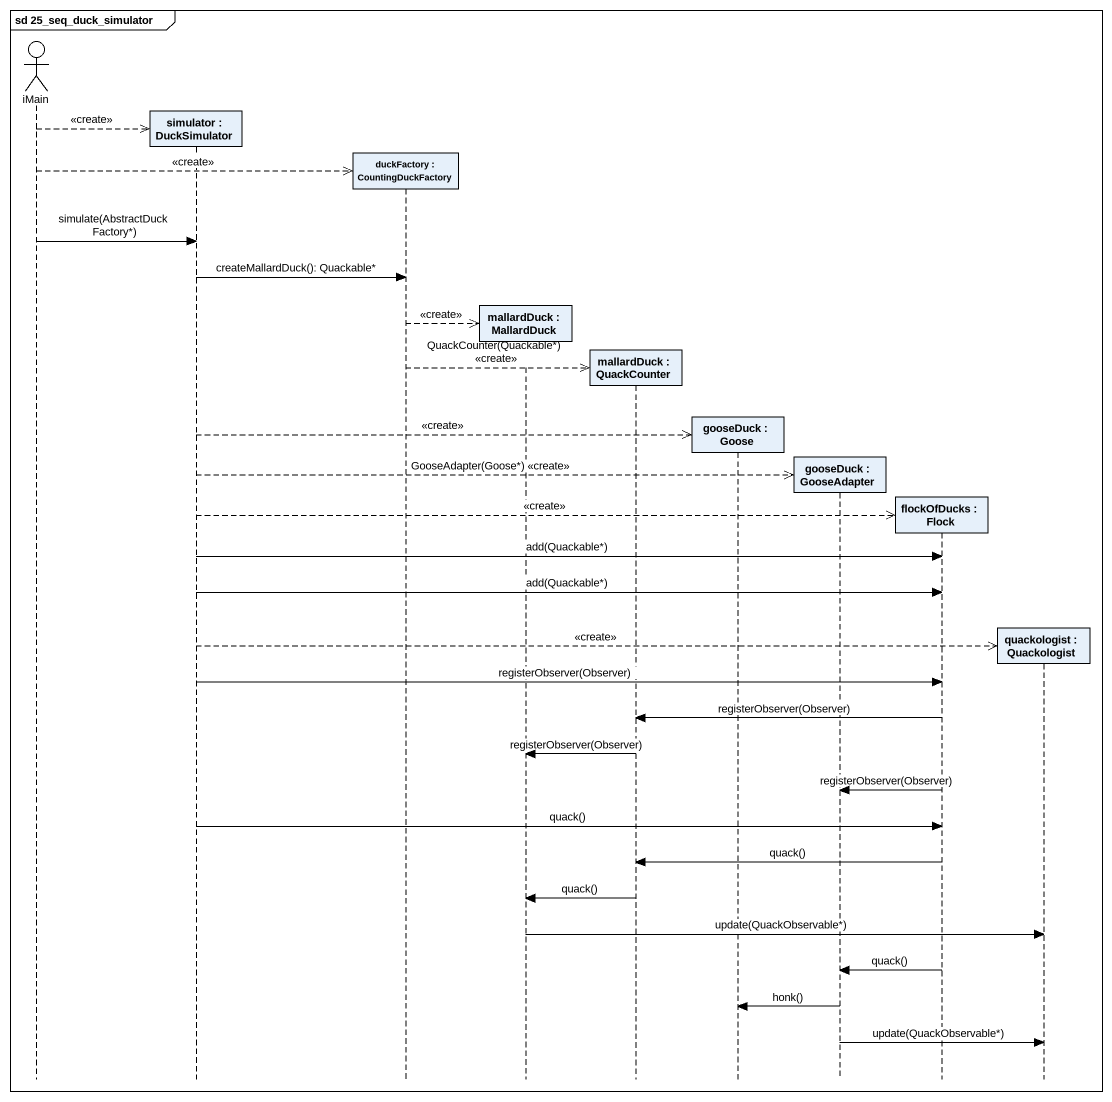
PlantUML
@startuml
mainframe sd 25_seq_duck_simulator
hide footbox
actor iMain
participant "simulator : DuckSimulator" as simulator
participant "duckFactory : CountingDuckFactory" as duckFactory
participant "mallardDuck : MallardDuck" as mallardDuck
participant "mallardDuck : QuackCounter" as mallardDuck_2
participant "gooseDuck : Goose" as gooseDuck
participant "gooseDuck : GooseAdapter" as gooseDuck_2
participant "flockOfDucks : Flock" as flockOfDucks
participant "quackologist : Quackologist" as quackologist

iMain -->> simulator ** : <<create>>
iMain -->> duckFactory ** : <<create>>
iMain -> simulator : simulate(AbstractDuckFactory*)
simulator -> duckFactory : createMallardDuck(): Quackable*
duckFactory -->> mallardDuck ** : <<create>>
duckFactory -->> mallardDuck_2 ** : QuackCounter(Quackable*) <<create>>
simulator -->> gooseDuck ** : <<create>>
simulator -->> gooseDuck_2 ** : GooseAdapter(Goose*) <<create>>
simulator -->> flockOfDucks ** : <<create>>
simulator -> flockOfDucks : add(Quackable*)
simulator -> flockOfDucks : add(Quackable*)
simulator -->> quackologist ** : <<create>>
simulator -> flockOfDucks : registerObserver(Observer)
flockOfDucks -> mallardDuck_2 : registerObserver(Observer)
mallardDuck_2 -> mallardDuck : registerObserver(Observer)
flockOfDucks -> gooseDuck_2 : registerObserver(Observer)
simulator -> flockOfDucks : quack()
flockOfDucks -> mallardDuck_2 : quack()
mallardDuck_2 -> mallardDuck : quack()
mallardDuck -> quackologist : update(QuackObservable*)
flockOfDucks -> gooseDuck_2 : quack()
gooseDuck_2 -> gooseDuck : honk()
gooseDuck_2 -> quackologist : update(QuackObservable*)
@enduml
